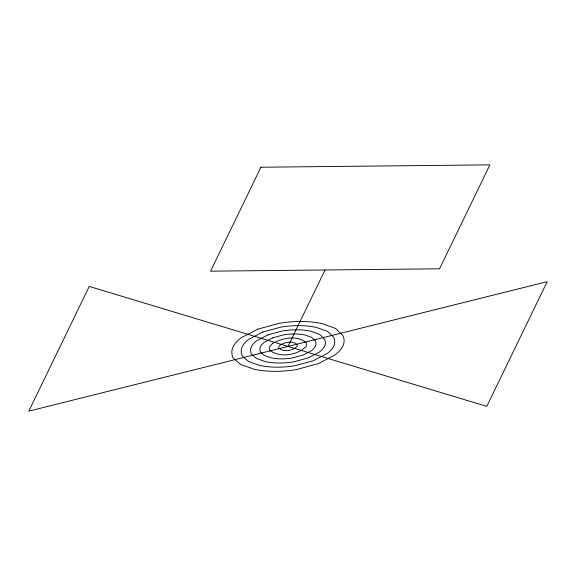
<?xml version="1.0" encoding="UTF-8"?>
<svg xmlns="http://www.w3.org/2000/svg" width="576" height="576" viewBox="0 0 576 576"><rect width="100%" height="100%" fill="white"/><g stroke="black" fill="none" stroke-linecap="round" stroke-linejoin="round"><path stroke-width="0.86" d="M288 346.406L325.044 269.971M89.237 286.43L28.8 411.149L547.2 281.664L486.763 406.382L89.237 286.43M260.921 167.234L210.55 271.166L439.531 268.783L489.895 164.851L260.921 167.234M272.376 343.548L269.683 346.601L269.69 350.237C279.965 358.085 297.662 355.45 306.317 346.219L306.31 342.792C297.166 334.699 282.161 338.083 272.376 343.548M280.188 344.981L278.842 346.507L278.849 348.322C283.982 352.246 292.831 350.928 297.158 346.313L297.151 344.599C292.586 340.553 285.084 342.245 280.188 344.981M257.688 329.177L241.135 337.831A81.871 37.678 10.3 0 0 233.042 346.982A55.505 25.546 10.3 0 0 233.078 357.898L240.595 364.45L254.261 369.302A52.272 24.055 10.3 0 0 275.911 371.354A81.871 37.678 10.3 0 0 296.791 369.475L318.312 363.643L334.865 354.982A81.871 37.678 10.3 0 0 342.958 345.838A52.272 24.055 10.3 0 0 342.922 335.556L335.405 328.363L321.739 323.518A52.272 24.055 10.3 0 0 300.089 321.466A81.871 37.678 10.3 0 0 279.209 323.345L257.688 329.177M262.742 332.05L248.947 339.264A68.227 31.399 10.3 0 0 242.201 346.889A46.253 21.29 10.3 0 0 242.237 355.982L248.494 361.447L259.884 365.486A43.56 20.045 10.3 0 0 277.927 367.193A68.227 31.399 10.3 0 0 295.322 365.63L313.258 360.77L327.053 353.556A68.227 31.399 10.3 0 0 333.799 345.931A43.56 20.045 10.3 0 0 333.77 337.363L327.506 331.373L316.116 327.334A43.56 20.045 10.3 0 0 298.073 325.62A68.227 31.399 10.3 0 0 280.678 327.19L262.742 332.05M267.79 334.922L256.759 340.69A54.583 25.121 10.3 0 0 251.366 346.788A37.008 17.028 10.3 0 0 251.388 354.067L256.392 358.438L265.507 361.67A34.848 16.042 10.3 0 0 279.943 363.038A54.583 25.121 10.3 0 0 293.861 361.786L308.21 357.898L319.241 352.123A54.583 25.121 10.3 0 0 324.634 346.025A34.848 16.042 10.3 0 0 324.612 339.178L319.608 334.382L310.493 331.15A34.848 16.042 10.3 0 0 296.057 329.782A54.583 25.121 10.3 0 0 282.139 331.034L267.79 334.922M272.844 337.795L264.571 342.122A40.939 18.835 10.3 0 0 260.525 346.694A27.756 12.773 10.3 0 0 260.539 352.152L264.298 355.428L271.13 357.854A26.136 12.031 10.3 0 0 281.959 358.884A40.939 18.835 10.3 0 0 292.392 357.941L303.156 355.025L311.429 350.698A40.939 18.835 10.3 0 0 315.475 346.126A26.136 12.031 10.3 0 0 315.461 340.985L311.702 337.385L304.87 334.966A26.136 12.031 10.3 0 0 294.041 333.936A40.939 18.835 10.3 0 0 283.608 334.879L272.844 337.795"/></g></svg>
